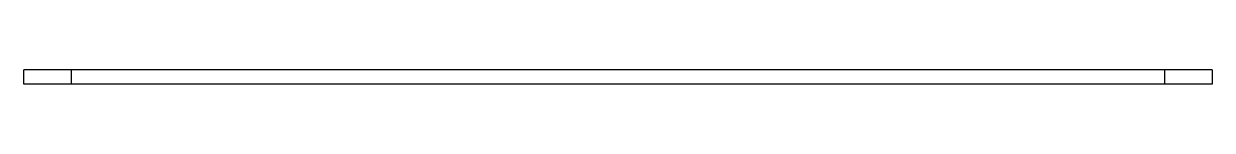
# Paper-space layout '_Front' of a CAD drawing. Header units: millimetres. Extents: x -125 to 125, y 0 to 3.
import ezdxf

# ---------------------------------------------------------------- set-up
doc = ezdxf.new("R2010")
doc.units = ezdxf.units.MM

psp = doc.layouts.new('_Front')

# ---------------------------------------------------------------- linework, layer by layer
at = {"color": 7, "linetype": 'Continuous', "lineweight": 25}
for p, q in [((125, 3), (-125, 3)), ((-125, 0), (-125, 3)), ((-115, 3), (-115, 0)), ((115, 0), (115, 3)), ((125, 3), (125, 0)), ((125, 0), (-125, 0))]:
    psp.add_line(p, q, dxfattribs=at)

doc.saveas('drawing.dxf')
